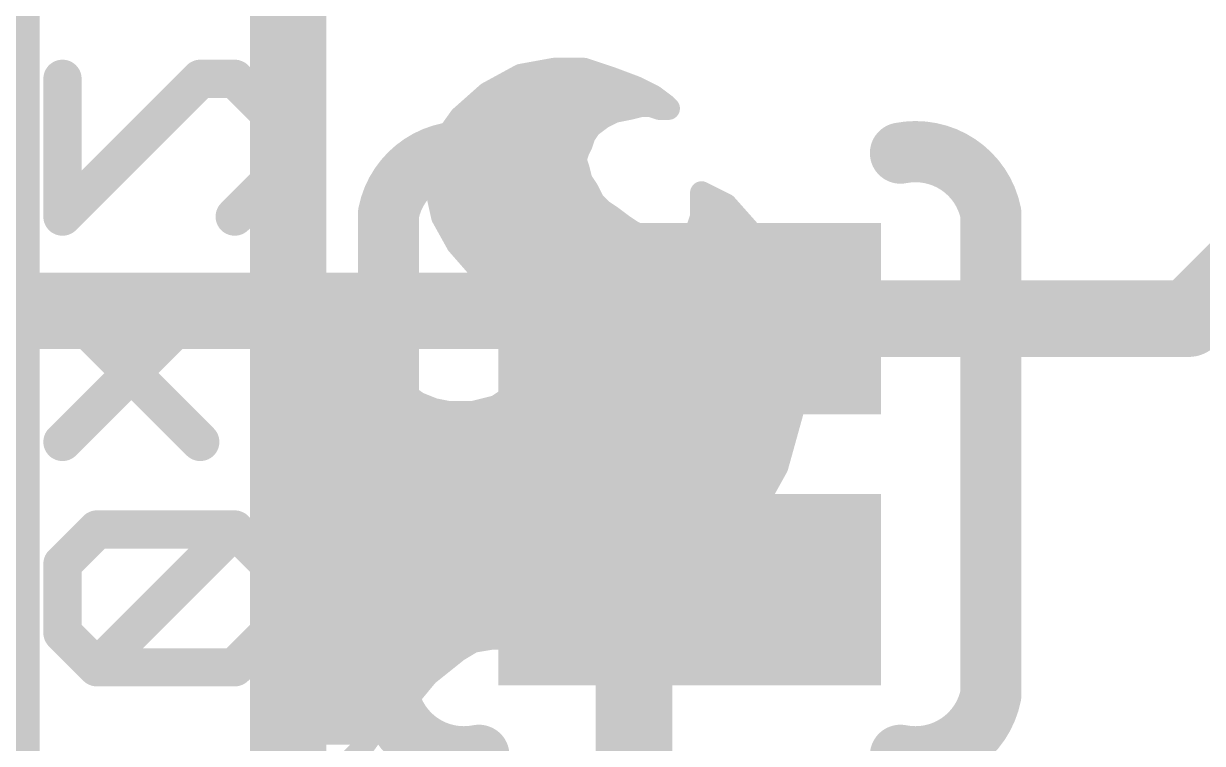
# Model space of a CAD drawing. Extents: x -0.5 to 61.7, y -0.1 to 16.6.
# Drawn here: x 39.762 to 43.676, y 8.882 to 11.273 of the extents above; entities that cross this region are included whole.
import ezdxf

# ---------------------------------------------------------------- set-up
doc = ezdxf.new("R2010")
doc.units = 0
for name, color, linetype in [('1', 12, 'CONTINUOUS'), ('16', 132, 'CONTINUOUS'), ('21', 41, 'CONTINUOUS'), ('22', 40, 'CONTINUOUS')]:
    doc.layers.add(name, color=color, linetype=linetype)

# ---------------------------------------------------------------- blocks, each defined once
blk = doc.blocks.new('RECT')
blk.add_solid([(-0.5, -0.5), (0.5, -0.5), (-0.5, 0.5), (0.5, 0.5)])

msp = doc.modelspace()

# ---------------------------------------------------------------- linework, layer by layer
at = {"layer": '1', "const_width": 0.254}
for points in [[(40.64, 13.0175), (40.64, 7.366)], [(39.6875, 12.065), (39.6875, 6.6675)]]:
    msp.add_lwpolyline(points, dxfattribs=at)
at = {"layer": '16', "const_width": 0.254}
for points in [[(43.63, 10.2925), (44.1325, 10.795)], [(41.91, 10.3187), (39.2112, 10.3187)], [(41.9363, 10.2925), (41.91, 10.3187)], [(41.9735, 10.2925), (41.9363, 10.2925)], [(43.63, 10.2925), (41.9735, 10.2925)], [(41.7885, 9.2075), (41.9735, 9.3925)], [(41.7885, 9.2075), (41.7885, 8.3485)]]:
    msp.add_lwpolyline(points, dxfattribs=at)
at = {"layer": '16', "const_width": 0.127}
for points in [[(41.9549, 10.3637, 1), (41.8651, 10.2738)], [(41.9363, 10.356, 1), (41.9363, 10.229)], [(41.91, 10.2553, 1), (41.91, 10.3822)], [(41.9735, 10.356, 1), (41.9735, 10.229)], [(41.9735, 10.229, 1), (41.9735, 10.356)], [(43.63, 10.229, 1), (43.63, 10.356)], [(41.8913, 10.2476, 1), (41.9812, 10.3374)], [(43.5851, 10.3374, 1), (43.6749, 10.2476)], [(42.0184, 9.3476, 1), (41.9286, 9.4374)], [(41.852, 9.2075, 1), (41.725, 9.2075)], [(41.7436, 9.2524, 1), (41.8334, 9.1626)]]:
    msp.add_lwpolyline(points, format="xyb", dxfattribs=at)
at = {"layer": '21', "const_width": 0.0762}
for points in [[(41.523, 11.1209), (41.413, 11.1009)], [(41.623, 11.1209), (41.523, 11.1209)], [(41.7129, 11.0909), (41.623, 11.1209)], [(41.413, 11.1009), (41.303, 11.0409)], [(41.793, 11.0609), (41.7129, 11.0909)], [(41.303, 11.0409), (41.2129, 10.9609)], [(41.3178, 11.049), (41.8167, 11.049)], [(41.8529, 11.0309), (41.793, 11.0609)], [(41.8929, 11.0009), (41.8529, 11.0309)], [(41.2263, 10.9728), (41.7067, 10.9728)], [(41.683, 10.9609), (41.723, 10.9809)], [(41.723, 10.9809), (41.773, 10.9909)], [(41.773, 10.9909), (41.813, 11.0009)], [(41.813, 11.0009), (41.843, 11.0009)], [(41.843, 11.0009), (41.873, 10.9909)], [(41.873, 10.9909), (41.903, 10.9909)], [(41.903, 10.9909), (41.8929, 11.0009)], [(41.2129, 10.9609), (41.163, 10.8909)], [(41.623, 10.9009), (41.6429, 10.9309)], [(41.6429, 10.9309), (41.683, 10.9609)], [(41.163, 10.8909), (41.133, 10.8009)], [(41.167, 10.8966), (41.6215, 10.8966)], [(41.613, 10.8709), (41.623, 10.9009)], [(41.593, 10.8209), (41.6029, 10.8509)], [(41.6029, 10.8509), (41.613, 10.8709)], [(41.1395, 10.8204), (41.5931, 10.8204)], [(41.6029, 10.7909), (41.593, 10.8209)], [(41.133, 10.8009), (41.133, 10.7209)], [(41.613, 10.7509), (41.6029, 10.7909)], [(41.133, 10.7442), (41.6174, 10.7442)], [(41.633, 10.7209), (41.613, 10.7509)], [(41.133, 10.7209), (41.153, 10.6309)], [(41.653, 10.6809), (41.633, 10.7209)], [(42.013, 10.7109), (42.013, 10.6309)], [(42.093, 10.6709), (42.013, 10.7109)], [(41.1447, 10.668), (41.6658, 10.668)], [(41.683, 10.6509), (41.653, 10.6809)], [(41.7129, 10.6309), (41.683, 10.6509)], [(42.013, 10.668), (42.0955, 10.668)], [(42.173, 10.5809), (42.093, 10.6709)], [(41.153, 10.6309), (41.203, 10.5409)], [(41.7529, 10.6009), (41.7129, 10.6309)], [(42.013, 10.6309), (42.003, 10.6009)], [(41.1747, 10.5918), (41.7666, 10.5918)], [(41.7829, 10.5809), (41.7529, 10.6009)], [(41.8229, 10.5609), (41.7829, 10.5809)], [(41.993, 10.5709), (41.9629, 10.5509)], [(42.003, 10.6009), (41.993, 10.5709)], [(41.9999, 10.5918), (42.1633, 10.5918)], [(42.243, 10.4609), (42.173, 10.5809)], [(41.203, 10.5409), (41.273, 10.4609)], [(41.863, 10.5409), (41.8229, 10.5609)], [(41.933, 10.5409), (41.863, 10.5409)], [(41.9629, 10.5509), (41.933, 10.5409)], [(41.2251, 10.5156), (42.211, 10.5156)], [(41.273, 10.4609), (41.3529, 10.3709)], [(42.293, 10.3209), (42.243, 10.4609)], [(41.2921, 10.4394), (42.2506, 10.4394)], [(41.3529, 10.3709), (41.423, 10.2909)], [(41.3597, 10.3632), (42.2778, 10.3632)], [(40.913, 10.3109), (40.863, 10.2909)], [(40.973, 10.3209), (40.913, 10.3109)], [(41.053, 10.3209), (40.973, 10.3209)], [(41.093, 10.3109), (41.053, 10.3209)], [(41.113, 10.3109), (41.093, 10.3109)], [(41.133, 10.3009), (41.113, 10.3109)], [(41.123, 10.2909), (41.133, 10.3009)], [(42.3229, 10.1609), (42.293, 10.3209)], [(40.813, 10.2709), (40.773, 10.2409)], [(40.863, 10.2909), (40.813, 10.2709)], [(40.8532, 10.287), (41.1151, 10.287)], [(41.0329, 10.2409), (41.053, 10.2609)], [(41.053, 10.2609), (41.083, 10.2709)], [(41.083, 10.2709), (41.1029, 10.2809)], [(41.1029, 10.2809), (41.123, 10.2909)], [(41.423, 10.2909), (41.453, 10.2209)], [(41.4246, 10.287), (42.2993, 10.287)], [(40.773, 10.2409), (40.723, 10.2109)], [(40.993, 10.1909), (41.013, 10.2209)], [(41.013, 10.2209), (41.0329, 10.2409)], [(41.453, 10.2209), (41.453, 10.1509)], [(40.723, 10.2109), (40.693, 10.1609)], [(40.7229, 10.2108), (41.0062, 10.2108)], [(40.983, 10.1609), (40.993, 10.1909)], [(41.453, 10.2108), (42.3136, 10.2108)], [(40.693, 10.1609), (40.663, 10.1009)], [(40.983, 10.1309), (40.983, 10.1609)], [(41.453, 10.1509), (41.433, 10.0909)], [(42.313, 9.9809), (42.3229, 10.1609)], [(40.663, 10.1009), (40.6429, 10.0409)], [(40.6798, 10.1346), (40.983, 10.1346)], [(40.993, 10.1009), (40.983, 10.1309)], [(41.013, 10.0609), (40.993, 10.1009)], [(41.4475, 10.1346), (42.3215, 10.1346)], [(41.433, 10.0909), (41.3929, 10.0409)], [(40.6429, 10.0409), (40.633, 9.9509)], [(40.6488, 10.0584), (41.0155, 10.0584)], [(41.043, 10.0309), (41.013, 10.0609)], [(41.0729, 10.0109), (41.043, 10.0309)], [(41.3929, 10.0409), (41.333, 10.0009)], [(41.407, 10.0584), (42.3173, 10.0584)], [(41.123, 9.9909), (41.0729, 10.0109)], [(41.173, 9.9809), (41.123, 9.9909)], [(41.333, 10.0009), (41.2529, 9.9809)], [(40.633, 9.9509), (40.623, 9.8609)], [(40.6364, 9.9822), (41.1665, 9.9822)], [(41.2529, 9.9809), (41.173, 9.9809)], [(41.2582, 9.9822), (42.313, 9.9822)], [(42.263, 9.8009), (42.313, 9.9809)], [(40.628, 9.906), (42.2921, 9.906)], [(40.623, 9.8609), (40.623, 8.5809)], [(40.623, 9.8298), (42.271, 9.8298)], [(42.163, 9.6209), (42.263, 9.8009)], [(40.623, 9.7536), (42.2367, 9.7536)], [(40.623, 9.6774), (42.1943, 9.6774)], [(40.623, 9.6012), (42.1476, 9.6012)], [(42.093, 9.5309), (42.163, 9.6209)], [(40.623, 9.525), (42.0871, 9.525)], [(42.013, 9.4509), (42.093, 9.5309)], [(40.623, 9.4488), (42.0106, 9.4488)], [(41.933, 9.3809), (42.013, 9.4509)], [(40.623, 9.3726), (41.9191, 9.3726)], [(41.833, 9.3209), (41.933, 9.3809)], [(41.733, 9.2809), (41.833, 9.3209)], [(40.623, 9.2964), (41.7717, 9.2964)], [(41.623, 9.2509), (41.733, 9.2809)], [(41.5029, 9.2309), (41.623, 9.2509)], [(40.623, 9.2202), (41.2518, 9.2202)], [(41.203, 9.1909), (41.2529, 9.2209)], [(41.2529, 9.2209), (41.313, 9.2309)], [(41.313, 9.2309), (41.5029, 9.2309)], [(41.153, 9.1509), (41.203, 9.1909)], [(40.623, 9.144), (41.1443, 9.144)], [(41.1029, 9.1109), (41.153, 9.1509)], [(41.053, 9.0509), (41.1029, 9.1109)], [(40.623, 9.0678), (41.067, 9.0678)], [(40.993, 8.9909), (41.053, 9.0509)], [(40.623, 8.9916), (40.9937, 8.9916)], [(40.923, 8.9209), (40.993, 8.9909)], [(40.623, 8.9154), (40.919, 8.9154)], [(40.873, 8.8509), (40.923, 8.9209)], [(40.813, 8.7909), (40.873, 8.8509)]]:
    msp.add_lwpolyline(points, dxfattribs=at)
at = {"layer": '21', "const_width": 0.0381}
for points in [[(41.523, 11.14, 1), (41.523, 11.1019)], [(41.5264, 11.1022, 1), (41.5195, 11.1396)], [(41.629, 11.139, 1), (41.6169, 11.1028)], [(41.623, 11.1019, 1), (41.623, 11.14)], [(41.4095, 11.1196, 1), (41.4164, 11.0822)], [(41.4221, 11.0842, 1), (41.4038, 11.1176)], [(41.7196, 11.1087, 1), (41.7063, 11.0731)], [(41.7069, 11.0728, 1), (41.719, 11.109)], [(41.3156, 11.0267, 1), (41.2903, 11.0551)], [(41.3178, 11.0681, 1), (41.3178, 11.03)], [(41.8015, 11.0779, 1), (41.7844, 11.0439)], [(41.7863, 11.0431, 1), (41.7996, 11.0787)], [(41.8167, 11.03, 1), (41.8167, 11.0681)], [(41.2938, 11.0576, 1), (41.3121, 11.0242)], [(41.8644, 11.0461, 1), (41.8415, 11.0157)], [(41.8444, 11.0139, 1), (41.8615, 11.0479)], [(41.2263, 10.9919, 1), (41.2263, 10.9538)], [(41.7192, 10.9996, 1), (41.7267, 10.9622)], [(41.7067, 10.9538, 1), (41.7067, 10.9919)], [(41.7315, 10.9639, 1), (41.7144, 10.9979)], [(41.7683, 11.0094, 1), (41.7776, 10.9724)], [(41.7767, 10.9722, 1), (41.7692, 11.0096)], [(41.813, 11.0199, 1), (41.813, 10.9818)], [(41.8176, 10.9824, 1), (41.8083, 11.0194)], [(41.849, 11.019, 1), (41.8369, 10.9828)], [(41.843, 10.9818, 1), (41.843, 11.0199)], [(41.873, 11.0099, 1), (41.873, 10.9718)], [(41.8669, 10.9728, 1), (41.879, 11.009)], [(41.9064, 11.0144, 1), (41.8795, 10.9874)], [(41.8815, 10.9857, 1), (41.9044, 11.0161)], [(41.8895, 10.9774, 1), (41.9164, 11.0044)], [(41.903, 10.9718, 1), (41.903, 11.0099)], [(41.2003, 10.9751, 1), (41.2256, 10.9467)], [(41.2285, 10.9498, 1), (41.1974, 10.972)], [(41.6315, 10.9461, 1), (41.6544, 10.9157)], [(41.6588, 10.9203, 1), (41.6271, 10.9415)], [(41.6744, 10.9779, 1), (41.6915, 10.9439)], [(41.6944, 10.9457, 1), (41.6715, 10.9761)], [(41.181, 10.8849, 1), (41.1449, 10.8969)], [(41.167, 10.9157, 1), (41.167, 10.8776)], [(41.6071, 10.9115, 1), (41.6388, 10.8903)], [(41.641, 10.8949, 1), (41.6049, 10.9069)], [(41.6215, 10.8776, 1), (41.6215, 10.9157)], [(41.1474, 10.902, 1), (41.1785, 10.8798)], [(41.621, 10.8449, 1), (41.5849, 10.8569)], [(41.5949, 10.8769, 1), (41.631, 10.8649)], [(41.63, 10.8624, 1), (41.5959, 10.8794)], [(41.1395, 10.8395, 1), (41.1395, 10.8014)], [(41.611, 10.8269, 1), (41.5749, 10.8149)], [(41.5749, 10.8269, 1), (41.611, 10.8149)], [(41.5859, 10.8594, 1), (41.62, 10.8424)], [(41.5931, 10.8014, 1), (41.5931, 10.8395)], [(41.152, 10.8009, 1), (41.1139, 10.8009)], [(41.1149, 10.8069, 1), (41.151, 10.7949)], [(41.6214, 10.7955, 1), (41.5845, 10.7863)], [(41.5849, 10.7849, 1), (41.621, 10.7969)], [(41.133, 10.7633, 1), (41.133, 10.7252)], [(41.6288, 10.7615, 1), (41.5971, 10.7403)], [(41.5945, 10.7463, 1), (41.6314, 10.7555)], [(41.6174, 10.7252, 1), (41.6174, 10.7633)], [(41.1515, 10.725, 1), (41.1144, 10.7168)], [(41.1139, 10.7209, 1), (41.152, 10.7209)], [(41.65, 10.7294, 1), (41.6159, 10.7124)], [(41.6171, 10.7103, 1), (41.6488, 10.7315)], [(42.032, 10.7109, 1), (41.9939, 10.7109)], [(42.0215, 10.7279, 1), (42.0044, 10.6939)], [(41.1447, 10.6871, 1), (41.1447, 10.649)], [(41.6664, 10.6944, 1), (41.6395, 10.6674)], [(41.6359, 10.6724, 1), (41.67, 10.6894)], [(41.6935, 10.6668, 1), (41.6724, 10.635)], [(41.6658, 10.649, 1), (41.6658, 10.6871)], [(42.013, 10.6871, 1), (42.013, 10.649)], [(42.1072, 10.6836, 1), (42.0787, 10.6582)], [(42.0844, 10.6539, 1), (42.1015, 10.6879)], [(42.0955, 10.649, 1), (42.0955, 10.6871)], [(41.1696, 10.6402, 1), (41.1363, 10.6216)], [(41.1344, 10.6268, 1), (41.1715, 10.635)], [(41.6695, 10.6374, 1), (41.6964, 10.6644)], [(41.7244, 10.6461, 1), (41.7015, 10.6157)], [(41.7024, 10.615, 1), (41.7235, 10.6468)], [(41.9939, 10.6309, 1), (42.032, 10.6309)], [(42.031, 10.6249, 1), (41.9949, 10.6369)], [(41.1747, 10.6109, 1), (41.1747, 10.5728)], [(41.7635, 10.6168, 1), (41.7424, 10.585)], [(41.7415, 10.5857, 1), (41.7644, 10.6161)], [(41.7915, 10.5979, 1), (41.7744, 10.5639)], [(41.7666, 10.5728, 1), (41.7666, 10.6109)], [(41.7724, 10.565, 1), (41.7935, 10.5968)], [(41.9999, 10.6109, 1), (41.9999, 10.5728)], [(42.0035, 10.555, 1), (41.9824, 10.5868)], [(41.9849, 10.6069, 1), (42.021, 10.5949)], [(42.021, 10.5949, 1), (41.9849, 10.6069)], [(42.1894, 10.5905, 1), (42.1565, 10.5713)], [(42.1587, 10.5682, 1), (42.1872, 10.5936)], [(42.1633, 10.5728, 1), (42.1633, 10.6109)], [(41.2173, 10.5534, 1), (41.1886, 10.5284)], [(41.8315, 10.5779, 1), (41.8144, 10.5439)], [(41.8144, 10.5439, 1), (41.8315, 10.5779)], [(41.863, 10.56, 1), (41.863, 10.5219)], [(41.8544, 10.5239, 1), (41.8715, 10.5579)], [(41.9269, 10.559, 1), (41.939, 10.5228)], [(41.933, 10.5219, 1), (41.933, 10.56)], [(41.9524, 10.5668, 1), (41.9735, 10.535)], [(41.969, 10.5328, 1), (41.9569, 10.569)], [(41.9749, 10.5769, 1), (42.011, 10.5649)], [(41.1863, 10.5316, 1), (41.2196, 10.5502)], [(41.2251, 10.5347, 1), (41.2251, 10.4966)], [(42.211, 10.4966, 1), (42.211, 10.5347)], [(41.2872, 10.4736, 1), (41.2587, 10.4482)], [(41.2586, 10.4484, 1), (41.2873, 10.4734)], [(42.2609, 10.4673, 1), (42.225, 10.4545)], [(41.2921, 10.4585, 1), (41.2921, 10.4204)], [(42.2265, 10.4513, 1), (42.2594, 10.4705)], [(42.2506, 10.4204, 1), (42.2506, 10.4585)], [(41.3673, 10.3834, 1), (41.3386, 10.3584)], [(41.3387, 10.3582, 1), (41.3672, 10.3836)], [(41.3597, 10.3823, 1), (41.3597, 10.3442)], [(42.2778, 10.3442, 1), (42.2778, 10.3823)], [(40.9098, 10.3297, 1), (40.9161, 10.2921)], [(40.92, 10.2932, 1), (40.9059, 10.3286)], [(40.973, 10.3399, 1), (40.973, 10.3018)], [(40.9761, 10.3021, 1), (40.9698, 10.3397)], [(41.0576, 10.3394, 1), (41.0483, 10.3024)], [(41.053, 10.3018, 1), (41.053, 10.3399)], [(41.093, 10.33, 1), (41.093, 10.2919)], [(41.0883, 10.2924, 1), (41.0976, 10.3294)], [(41.1215, 10.3279, 1), (41.1044, 10.2939)], [(41.113, 10.2919, 1), (41.113, 10.33)], [(41.1464, 10.2874, 1), (41.1195, 10.3144)], [(41.1244, 10.2839, 1), (41.1415, 10.3179)], [(42.3117, 10.3244, 1), (42.2742, 10.3174)], [(42.275, 10.3145, 1), (42.3109, 10.3273)], [(40.8059, 10.2886, 1), (40.82, 10.2532)], [(40.8244, 10.2557, 1), (40.8015, 10.2861)], [(40.8532, 10.3061, 1), (40.8532, 10.268)], [(40.8559, 10.3086, 1), (40.87, 10.2732)], [(40.87, 10.2732, 1), (40.8559, 10.3086)], [(41.0469, 10.279, 1), (41.059, 10.2428)], [(41.0664, 10.2474, 1), (41.0395, 10.2744)], [(41.0744, 10.2879, 1), (41.0915, 10.2539)], [(41.089, 10.2528, 1), (41.0769, 10.289)], [(41.0944, 10.2979, 1), (41.1115, 10.2639)], [(41.1115, 10.2639, 1), (41.0944, 10.2979)], [(41.1095, 10.3044, 1), (41.1364, 10.2774)], [(41.1315, 10.2739, 1), (41.1144, 10.3079)], [(41.1151, 10.268, 1), (41.1151, 10.3061)], [(41.4405, 10.2984, 1), (41.4054, 10.2834)], [(41.4246, 10.3061, 1), (41.4246, 10.268)], [(41.4086, 10.2784, 1), (41.4373, 10.3034)], [(42.2993, 10.268, 1), (42.2993, 10.3061)], [(40.7615, 10.2561, 1), (40.7844, 10.2257)], [(40.7828, 10.2246, 1), (40.7631, 10.2572)], [(41.0288, 10.2103, 1), (40.9971, 10.2315)], [(41.0195, 10.2544, 1), (41.0464, 10.2274)], [(41.0464, 10.2274, 1), (41.0195, 10.2544)], [(41.472, 10.2209, 1), (41.4339, 10.2209)], [(40.7229, 10.2299, 1), (40.7229, 10.1918)], [(40.7131, 10.2272, 1), (40.7328, 10.1946)], [(40.7393, 10.2011, 1), (40.7066, 10.2207)], [(40.9771, 10.2015, 1), (41.0088, 10.1803)], [(41.011, 10.1849, 1), (40.9749, 10.1969)], [(40.9995, 10.2344, 1), (41.0264, 10.2074)], [(41.0062, 10.1918, 1), (41.0062, 10.2299)], [(41.453, 10.2299, 1), (41.453, 10.1918)], [(41.4354, 10.2134, 1), (41.4705, 10.2284)], [(42.3136, 10.1918, 1), (42.3136, 10.2299)], [(40.6766, 10.1707, 1), (40.7093, 10.1511)], [(40.71, 10.1524, 1), (40.6759, 10.1694)], [(41.002, 10.1609, 1), (40.9639, 10.1609)], [(40.9649, 10.1669, 1), (41.001, 10.1549)], [(41.471, 10.1449, 1), (41.4349, 10.1569)], [(42.342, 10.1598, 1), (42.3039, 10.162)], [(42.3042, 10.1574, 1), (42.3417, 10.1644)], [(40.681, 10.0949, 1), (40.6449, 10.1069)], [(40.6798, 10.1537, 1), (40.6798, 10.1156)], [(41.001, 10.1369, 1), (40.9649, 10.1249)], [(40.9639, 10.1309, 1), (41.002, 10.1309)], [(41.01, 10.1094, 1), (40.9759, 10.0924)], [(40.983, 10.1156, 1), (40.983, 10.1537)], [(41.4475, 10.1537, 1), (41.4475, 10.1156)], [(41.4339, 10.1509, 1), (41.472, 10.1509)], [(42.3215, 10.1156, 1), (42.3215, 10.1537)], [(40.6459, 10.1094, 1), (40.68, 10.0924)], [(40.9749, 10.0949, 1), (41.011, 10.1069)], [(41.4149, 10.0969, 1), (41.451, 10.0849)], [(41.4478, 10.079, 1), (41.4181, 10.1028)], [(40.6619, 10.0388, 1), (40.624, 10.043)], [(40.6249, 10.0469, 1), (40.661, 10.0349)], [(40.6488, 10.0775, 1), (40.6488, 10.0394)], [(41.0264, 10.0744, 1), (40.9995, 10.0474)], [(40.9959, 10.0524, 1), (41.03, 10.0694)], [(41.0155, 10.0394, 1), (41.0155, 10.0775)], [(41.0535, 10.0468, 1), (41.0324, 10.015)], [(41.0295, 10.0174, 1), (41.0564, 10.0444)], [(41.3781, 10.0528, 1), (41.4078, 10.029)], [(41.4035, 10.025, 1), (41.3824, 10.0568)], [(41.407, 10.0775, 1), (41.407, 10.0394)], [(42.3173, 10.0394, 1), (42.3173, 10.0775)], [(41.08, 10.0286, 1), (41.0659, 9.9932)], [(41.0624, 9.995, 1), (41.0835, 10.0268)], [(41.1267, 10.0096, 1), (41.1192, 9.9722)], [(41.1159, 9.9732, 1), (41.13, 10.0086)], [(41.3224, 10.0168, 1), (41.3435, 9.985)], [(41.3376, 9.9824, 1), (41.3283, 10.0194)], [(40.6519, 9.9488, 1), (40.614, 9.953)], [(40.6364, 10.0013, 1), (40.6364, 9.9632)], [(41.173, 10, 1), (41.173, 9.9619)], [(41.1665, 9.9632, 1), (41.1665, 10.0013)], [(41.1692, 9.9622, 1), (41.1767, 9.9996)], [(41.2483, 9.9994, 1), (41.2576, 9.9624)], [(41.2582, 10.0013, 1), (41.2582, 9.9632)], [(41.2529, 9.9619, 1), (41.2529, 10)], [(42.2939, 9.982, 1), (42.332, 9.9798)], [(42.3313, 9.9758, 1), (42.2946, 9.986)], [(42.313, 9.9632, 1), (42.313, 10.0013)], [(40.628, 9.9251, 1), (40.628, 9.887)], [(40.614, 9.953, 1), (40.6519, 9.9488)], [(42.2921, 9.887, 1), (42.2921, 9.9251)], [(40.604, 9.863, 1), (40.6419, 9.8588)], [(40.642, 9.8609, 1), (40.6039, 9.8609)], [(40.623, 9.8489, 1), (40.623, 9.8108)], [(42.271, 9.8108, 1), (42.271, 9.8489)], [(42.2796, 9.7916, 1), (42.2463, 9.8102)], [(40.623, 9.7727, 1), (40.623, 9.7346)], [(42.2367, 9.7346, 1), (42.2367, 9.7727)], [(42.2446, 9.806, 1), (42.2813, 9.7958)], [(40.623, 9.6965, 1), (40.623, 9.6584)], [(42.1943, 9.6584, 1), (42.1943, 9.6965)], [(40.623, 9.6203, 1), (40.623, 9.5822)], [(42.1463, 9.6302, 1), (42.1796, 9.6116)], [(42.1476, 9.5822, 1), (42.1476, 9.6203)], [(42.178, 9.6092, 1), (42.1479, 9.6326)], [(40.623, 9.5441, 1), (40.623, 9.506)], [(42.0779, 9.5426, 1), (42.108, 9.5192)], [(42.1064, 9.5174, 1), (42.0795, 9.5444)], [(42.0871, 9.506, 1), (42.0871, 9.5441)], [(40.623, 9.4679, 1), (40.623, 9.4298)], [(41.9995, 9.4644, 1), (42.0264, 9.4374)], [(42.0255, 9.4366, 1), (42.0004, 9.4652)], [(42.0106, 9.4298, 1), (42.0106, 9.4679)], [(40.623, 9.3917, 1), (40.623, 9.3536)], [(41.9204, 9.3952, 1), (41.9455, 9.3666)], [(41.9191, 9.3536, 1), (41.9191, 9.3917)], [(41.9428, 9.3646, 1), (41.9231, 9.3972)], [(41.8231, 9.3372, 1), (41.8428, 9.3046)], [(41.84, 9.3032, 1), (41.8259, 9.3386)], [(40.623, 9.3155, 1), (40.623, 9.2774)], [(41.7259, 9.2986, 1), (41.74, 9.2632)], [(41.738, 9.2625, 1), (41.7279, 9.2993)], [(41.7717, 9.2774, 1), (41.7717, 9.3155)], [(41.6179, 9.2693, 1), (41.628, 9.2325)], [(41.6261, 9.2321, 1), (41.6198, 9.2697)], [(40.623, 9.2393, 1), (40.623, 9.2012)], [(41.2498, 9.2397, 1), (41.2561, 9.2021)], [(41.2628, 9.2046, 1), (41.2431, 9.2372)], [(41.2518, 9.2012, 1), (41.2518, 9.2393)], [(41.313, 9.25, 1), (41.313, 9.2119)], [(41.3161, 9.2121, 1), (41.3098, 9.2497)], [(41.4998, 9.2497, 1), (41.5061, 9.2121)], [(41.5029, 9.2119, 1), (41.5029, 9.25)], [(41.1931, 9.2072, 1), (41.2128, 9.1746)], [(41.2149, 9.176, 1), (41.191, 9.2058)], [(40.623, 9.1631, 1), (40.623, 9.125)], [(41.141, 9.1658, 1), (41.1649, 9.136)], [(41.1649, 9.136, 1), (41.141, 9.1658)], [(41.1443, 9.125, 1), (41.1443, 9.1631)], [(41.091, 9.1258, 1), (41.1149, 9.096)], [(41.1176, 9.0987, 1), (41.0883, 9.1231)], [(40.623, 9.0869, 1), (40.623, 9.0488)], [(41.0383, 9.0631, 1), (41.0676, 9.0387)], [(41.0664, 9.0374, 1), (41.0395, 9.0644)], [(41.067, 9.0488, 1), (41.067, 9.0869)], [(40.623, 9.0107, 1), (40.623, 8.9726)], [(40.9795, 9.0044, 1), (41.0064, 8.9774)], [(41.0064, 8.9774, 1), (40.9795, 9.0044)], [(40.9937, 8.9726, 1), (40.9937, 9.0107)], [(40.623, 8.9345, 1), (40.623, 8.8963)], [(40.9095, 8.9344, 1), (40.9364, 8.9074)], [(40.9385, 8.9098, 1), (40.9074, 8.932)], [(40.919, 8.8963, 1), (40.919, 8.9345)], [(40.8864, 8.8374, 1), (40.8595, 8.8644)]]:
    msp.add_lwpolyline(points, format="xyb", dxfattribs=at)
at = {"layer": '22'}
for points, const_width in [([(39.8907, 11.0893), (39.8907, 10.6317)], 0.127), ([(39.8907, 10.6317), (40.3483, 11.0893)], 0.127), ([(40.3483, 11.0893), (40.4627, 11.0893)], 0.127), ([(40.4627, 11.0893), (40.5771, 10.9749)], 0.127), ([(40.5771, 10.9749), (40.5771, 10.7461)], 0.127), ([(40.5771, 10.7461), (40.4627, 10.6317)], 0.127), ([(40.9735, 10.6425), (40.9735, 9.0425)], 0.2032), ([(42.9735, 9.0425), (42.9735, 10.6425)], 0.2032), ([(40.3483, 9.8833), (39.8907, 10.3408)], 0.127), ([(39.8907, 9.8833), (40.3483, 10.3408)], 0.127), ([(40.0051, 9.5924), (39.8907, 9.478)], 0.127), ([(40.4627, 9.5924), (40.0051, 9.5924)], 0.127), ([(40.0051, 9.1348), (40.4627, 9.5924)], 0.127), ([(40.5771, 9.478), (40.4627, 9.5924)], 0.127), ([(39.8907, 9.478), (39.8907, 9.2492)], 0.127), ([(40.5771, 9.2492), (40.5771, 9.478)], 0.127), ([(39.8907, 9.2492), (40.0051, 9.1348)], 0.127), ([(40.4627, 9.1348), (40.5771, 9.2492)], 0.127), ([(40.0051, 9.1348), (40.4627, 9.1348)], 0.127)]:
    msp.add_lwpolyline(points, dxfattribs=dict(at, const_width=const_width))
for points, const_width in [([(39.9225, 11.0893, 1), (39.859, 11.0893)], 0.0635), ([(40.3483, 11.121, 1), (40.3483, 11.0575)], 0.0635), ([(40.3707, 11.0668, 1), (40.3258, 11.1117)], 0.0635), ([(40.4851, 11.1117, 1), (40.4402, 11.0668)], 0.0635), ([(40.4627, 11.0575, 1), (40.4627, 11.121)], 0.0635), ([(40.6088, 10.9749, 1), (40.5453, 10.9749)], 0.0635), ([(40.5546, 10.9524, 1), (40.5995, 10.9973)], 0.0635), ([(41.2735, 10.8425, 0.4142), (40.9735, 10.6425)], 0.2032), ([(41.2635, 10.7927, 1), (41.2835, 10.8923)], 0.1016), ([(42.9735, 10.6425, 0.4142), (42.6735, 10.8425)], 0.2032), ([(42.6635, 10.8923, 1), (42.6835, 10.7927)], 0.1016), ([(40.5995, 10.7236, 1), (40.5546, 10.7685)], 0.0635), ([(40.5453, 10.7461, 1), (40.6088, 10.7461)], 0.0635), ([(41.0243, 10.6425, 1), (40.9227, 10.6425)], 0.1016), ([(43.0243, 10.6425, 1), (42.9227, 10.6425)], 0.1016), ([(40.9237, 10.6525, 1), (41.0233, 10.6325)], 0.1016), ([(42.9237, 10.6325, 1), (43.0233, 10.6525)], 0.1016), ([(39.8682, 10.6541, 1), (39.9132, 10.6092)], 0.0635), ([(39.859, 10.6317, 1), (39.9225, 10.6317)], 0.0635), ([(40.4402, 10.6541, 1), (40.4851, 10.6092)], 0.0635), ([(39.9132, 10.3633, 1), (39.8682, 10.3184)], 0.0635), ([(40.3707, 10.3184, 1), (40.3258, 10.3633)], 0.0635), ([(39.8682, 9.9057, 1), (39.9132, 9.8608)], 0.0635), ([(40.3258, 9.8608, 1), (40.3707, 9.9057)], 0.0635), ([(40.0051, 9.6242, 1), (40.0051, 9.5607)], 0.0635), ([(40.0275, 9.57, 1), (39.9826, 9.6149)], 0.0635), ([(40.4851, 9.6149, 1), (40.4402, 9.57)], 0.0635), ([(40.4851, 9.57, 1), (40.4402, 9.6149)], 0.0635), ([(40.4627, 9.5607, 1), (40.4627, 9.6242)], 0.0635), ([(39.9225, 9.478, 1), (39.859, 9.478)], 0.0635), ([(39.8682, 9.5005, 1), (39.9132, 9.4556)], 0.0635), ([(40.6088, 9.478, 1), (40.5453, 9.478)], 0.0635), ([(40.5546, 9.4556, 1), (40.5995, 9.5005)], 0.0635), ([(39.9132, 9.2717, 1), (39.8682, 9.2268)], 0.0635), ([(39.859, 9.2492, 1), (39.9225, 9.2492)], 0.0635), ([(40.5453, 9.2492, 1), (40.6088, 9.2492)], 0.0635), ([(40.5995, 9.2268, 1), (40.5546, 9.2717)], 0.0635), ([(40.0051, 9.1666, 1), (40.0051, 9.1031)], 0.0635), ([(39.9826, 9.1573, 1), (40.0275, 9.1124)], 0.0635), ([(39.9826, 9.1124, 1), (40.0275, 9.1573)], 0.0635), ([(40.4402, 9.1573, 1), (40.4851, 9.1124)], 0.0635), ([(40.4627, 9.1031, 1), (40.4627, 9.1666)], 0.0635), ([(40.9735, 9.0425, 0.4142), (41.2735, 8.8425)], 0.2032), ([(41.0233, 9.0525, 1), (40.9237, 9.0325)], 0.1016), ([(42.6735, 8.8425, 0.4142), (42.9735, 9.0425)], 0.2032), ([(43.0233, 9.0325, 1), (42.9237, 9.0525)], 0.1016), ([(40.9227, 9.0425, 1), (41.0243, 9.0425)], 0.1016), ([(42.9227, 9.0425, 1), (43.0243, 9.0425)], 0.1016), ([(41.2835, 8.7927, 1), (41.2635, 8.8923)], 0.1016), ([(42.6835, 8.8923, 1), (42.6635, 8.7927)], 0.1016)]:
    msp.add_lwpolyline(points, format="xyb", dxfattribs=dict(at, const_width=const_width))

# ---------------------------------------------------------------- block references
at = {"layer": '16', "xscale": 0.635, "yscale": 1.27, "rotation": 90}
for p in [(41.9735, 10.2925), (41.9735, 9.3925)]:
    msp.add_blockref('RECT', p, dxfattribs=at)

doc.saveas('drawing.dxf')
